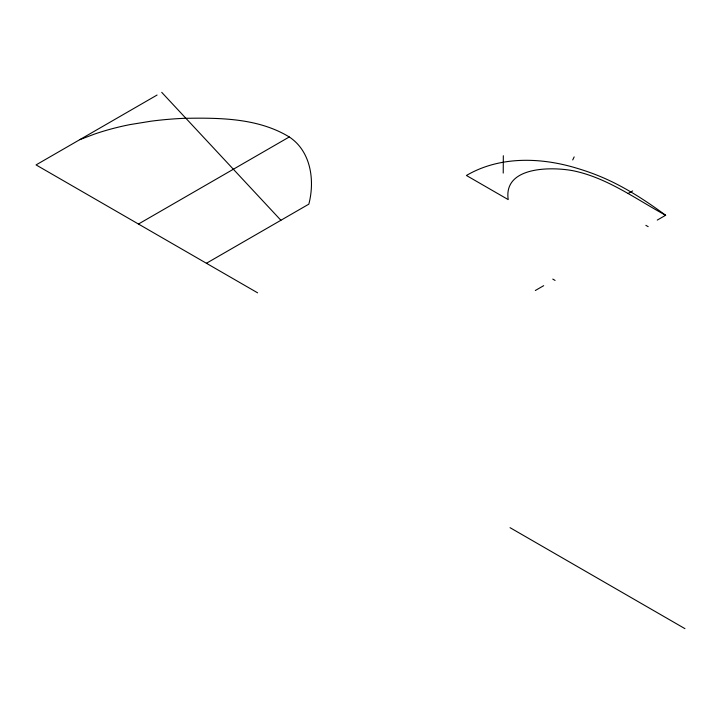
<?xml version="1.0" encoding="UTF-8"?>
<svg xmlns="http://www.w3.org/2000/svg" width="721" height="721" viewBox="0 0 721 721"><rect width="100%" height="100%" fill="white"/><g stroke="black" fill="none" stroke-linecap="round" stroke-linejoin="round"><path stroke-width="1.08" d="M503.231 173.076L503.321 155.727M572.717 159.954L574.15 156.908M157.079 95.037L36.05 164.911L257.622 292.834M138.459 224.033L289.274 136.963C311.039 151.32 315.005 180.592 308.831 204.151L206.422 263.273M535.306 290.509L543.688 285.669M657.264 220.094L665.645 215.255C644.628 199.789 622.502 185.432 598.205 175.663A183.675 106.041 0 0 0 576.962 168.263C541.011 157.286 499.752 155.907 466.415 175.482L508.215 199.609C503.213 166.371 551.403 166.641 572.952 170.715C607.127 177.663 635.571 198.924 665.645 215.255M628.072 193.498L632.65 190.93M79.806 139.649L94.496 134.088A187 107.97 0 0 1 130.077 124.589L150.86 121.218A224.619 129.681 0 0 1 184.071 118.334C219.563 117.73 258.01 117.929 289.274 136.963M645.863 225.331L648.188 226.673M552.764 279.081L555.089 280.424M510.044 527.673L684.95 628.649M161.729 92.351L280.902 220.275"/></g></svg>
